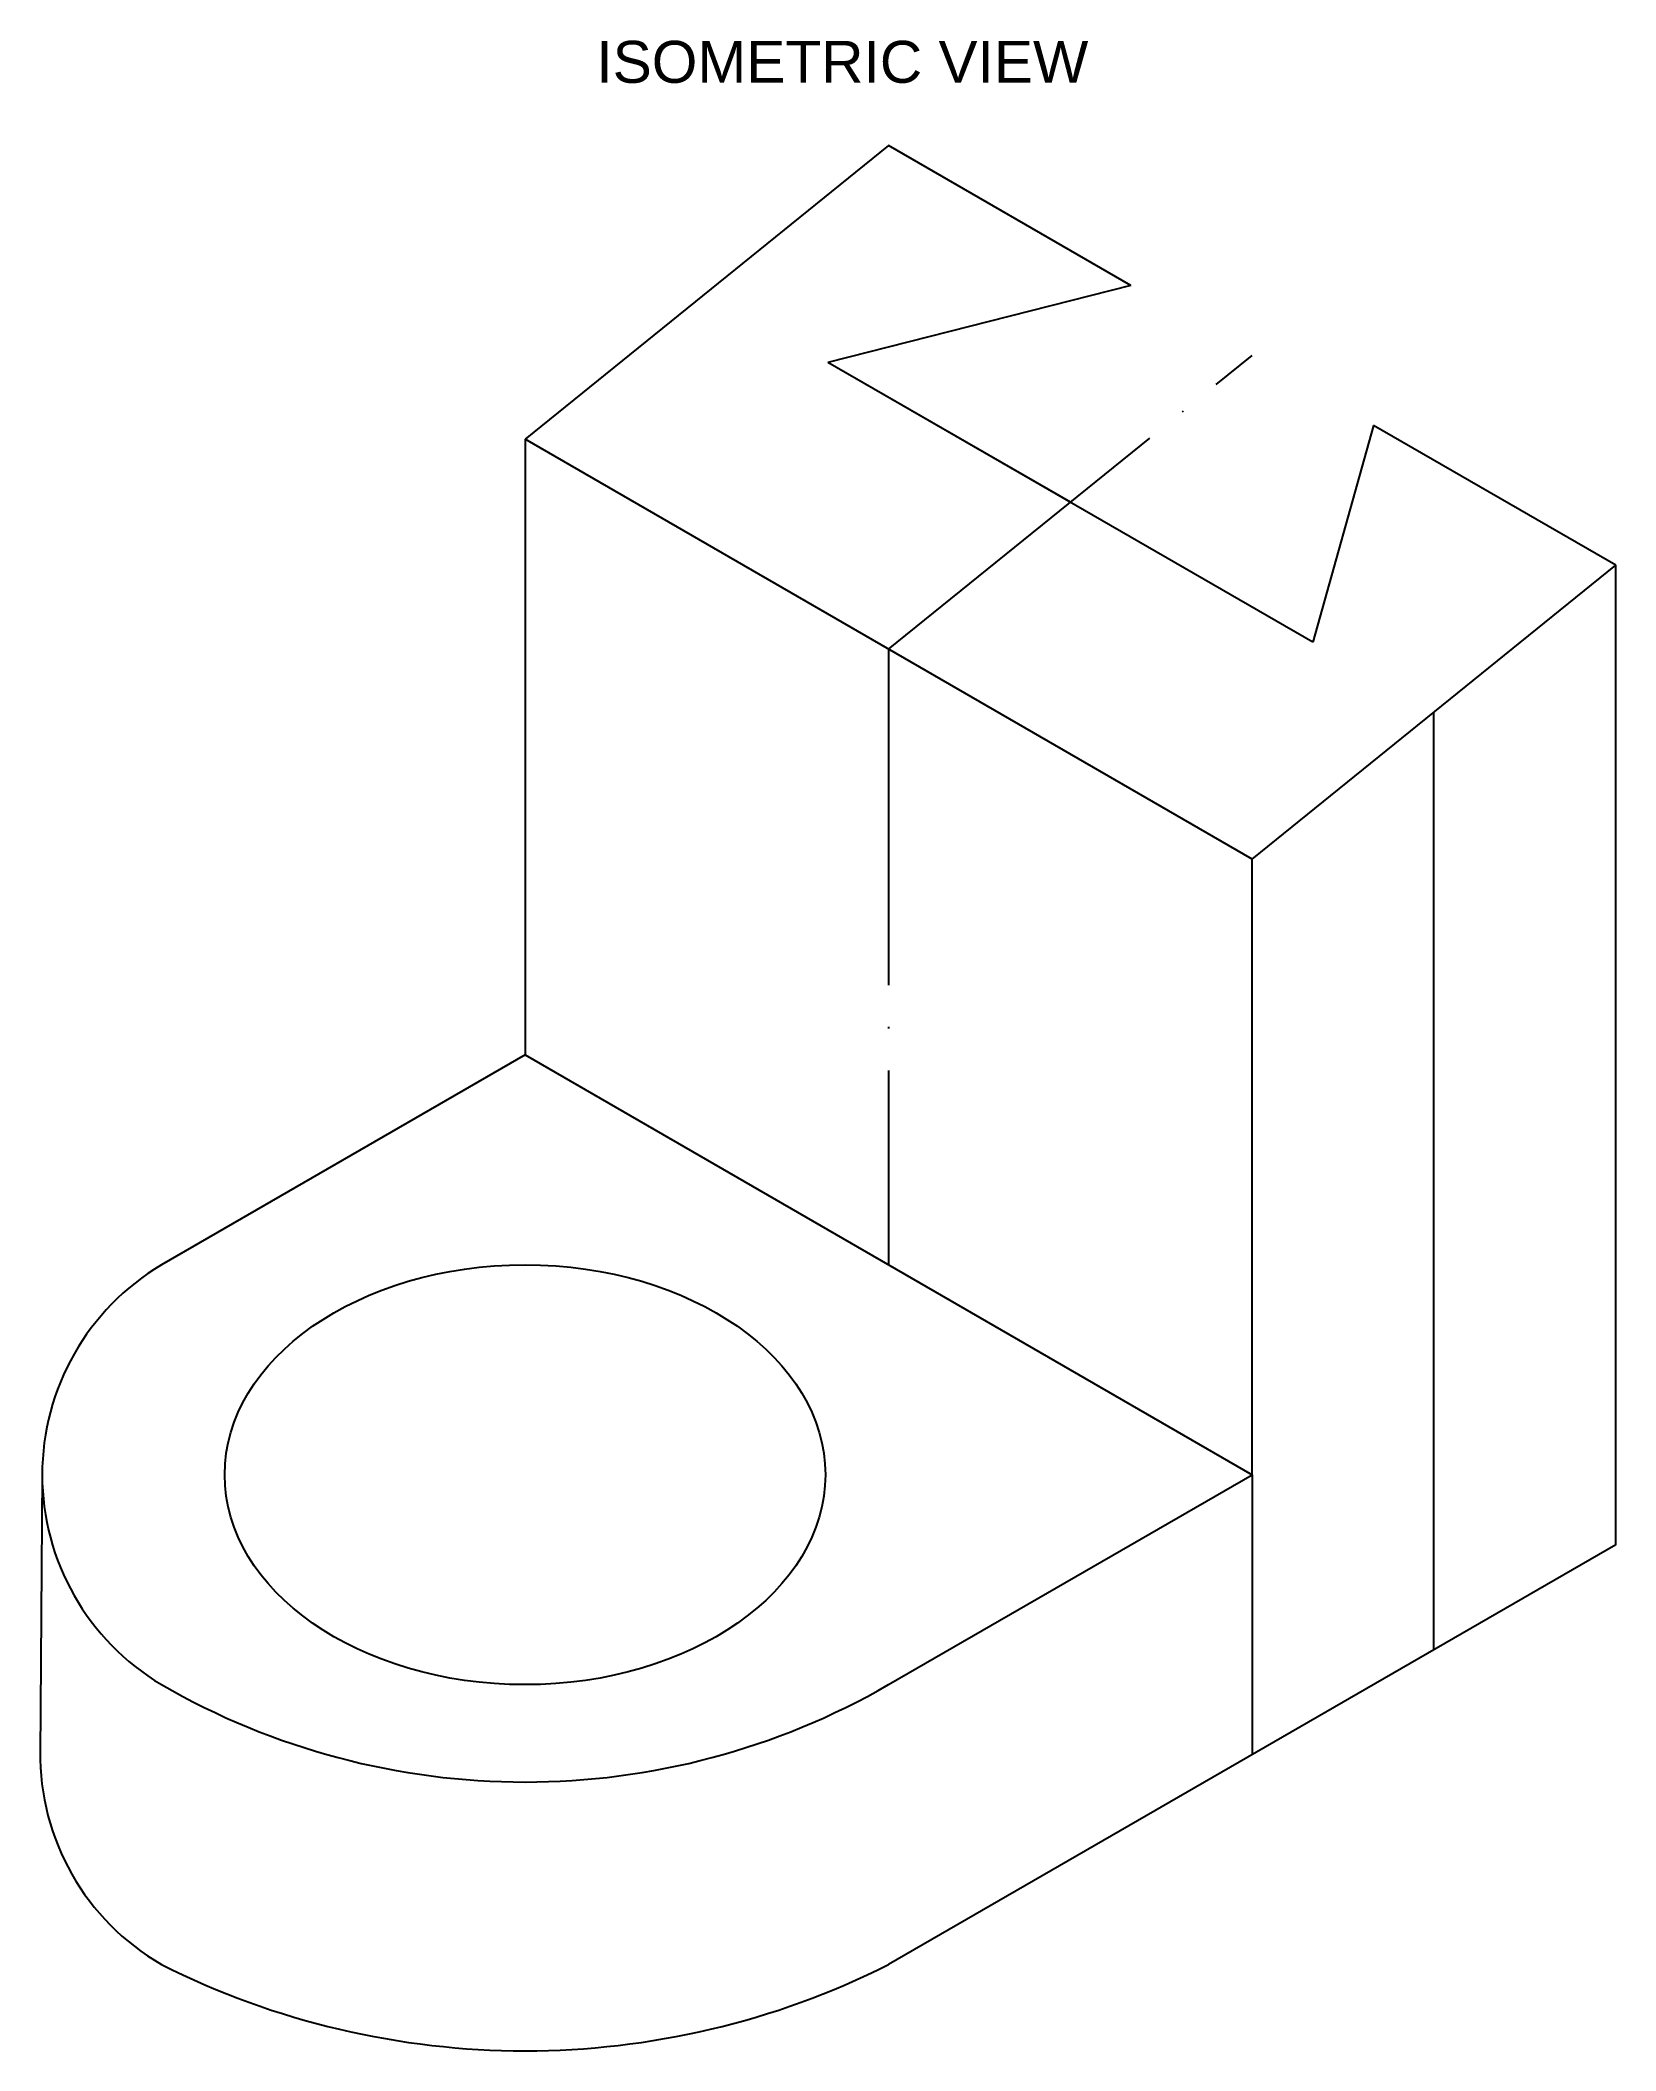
# Model space of a CAD drawing. Header units: millimetres. Extents: x 182 to 294, y 189 to 333.
import ezdxf

# ---------------------------------------------------------------- set-up
doc = ezdxf.new("R2010")
doc.units = ezdxf.units.MM
doc.header["$MEASUREMENT"] = 0
doc.linetypes.add('ACAD_ISO04W100', pattern=[30, 24, -3, 0, -3])
doc.styles.get("Standard").update_dxf_attribs({"font": 'arial.ttf'})

msp = doc.modelspace()

# ---------------------------------------------------------------- linework, layer by layer
for p, q in [((242.38, 325.52), (216.4, 304.52)), ((259.7, 315.52), (242.38, 325.52)), ((259.7, 315.52), (238.05, 310.02)), ((272.69, 290.02), (238.05, 310.02)), ((255.37, 300.02), (238.05, 310.02)), ((277.02, 305.52), (272.69, 290.02)), ((294.34, 295.52), (277.02, 305.52)), ((268.36, 274.52), (216.4, 304.52)), ((216.4, 304.52), (216.4, 260.52)), ((268.36, 274.52), (294.34, 295.52)), ((294.34, 225.52), (294.34, 295.52)), ((281.35, 218.02), (281.35, 285.02)), ((268.36, 230.52), (268.36, 274.52)), ((216.4, 260.52), (190.42, 245.52)), ((216.4, 260.52), (190.42, 245.52)), ((216.4, 260.52), (268.36, 230.52)), ((181.9, 230.52), (181.76, 210.52)), ((242.38, 215.52), (268.36, 230.52)), ((242.38, 215.52), (268.36, 230.52)), ((268.36, 230.52), (268.36, 210.52)), ((294.34, 225.52), (242.38, 195.52))]:
    msp.add_line(p, q)
at = {"linetype": 'ACAD_ISO04W100'}
for q in [(268.36, 310.52), (242.38, 245.52)]:
    msp.add_line((242.38, 289.52), q, dxfattribs=at)
for centre, radius, start, end in [((199.36, 230.52), 17.46, 120.7924, 239.2076), ((216.4, 260.52), 51.96, 240, 300), ((199.08, 210.52), 17.32, 179.2108, 240), ((216.4, 247.16), 57.81, 243.2934, 296.7066)]:
    msp.add_arc(centre, radius, start, end)
msp.add_ellipse((216.4, 230.52), major_axis=(-21.46, 0), ratio=0.699087)

# ---------------------------------------------------------------- texts
msp.add_text('ISOMETRIC VIEW', height=3).set_placement((221.5, 330))

doc.saveas('drawing.dxf')
